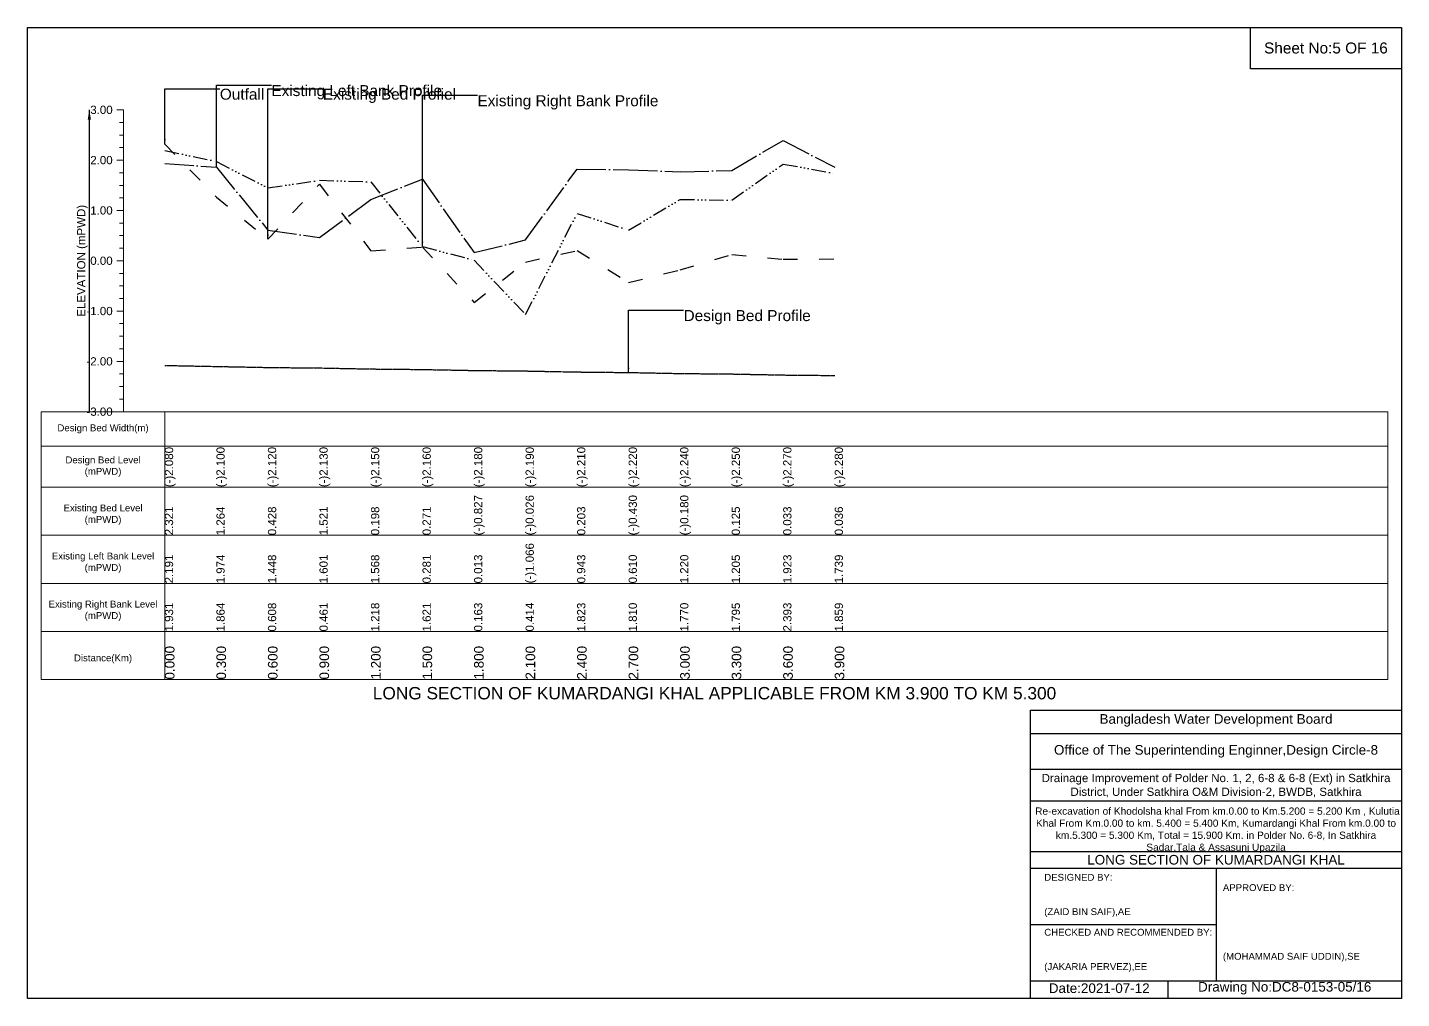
# Model space of a CAD drawing. Header units: inches. Extents: x 91000 to 568000, y -5656 to 0.
# Drawn here: x 450000 to 458000, y -5656 to 0 of the extents above; entities that cross this region are included whole.
import ezdxf

# ---------------------------------------------------------------- set-up
doc = ezdxf.new("R2010")
doc.units = ezdxf.units.IN
doc.header["$LTSCALE"] = 7
doc.header["$MEASUREMENT"] = 0
for name, pattern in [('ACAD_ISO03W100', [30, 12, -18]), ('ACAD_ISO04W100', [30, 24, -3, 0, -3]), ('ACAD_ISO14W100', [24, 12, -3, 0, -3, 0, -3, 0, -3]), ('CENTER', [2, 1.25, -0.25, 0.25, -0.25])]:
    doc.linetypes.add(name, pattern=pattern)
for name, color, linetype, lineweight in [('Design Bed Level Long Section', 7, 'CENTER', 25), ('Existing Bed Level for Long Section', 7, 'ACAD_ISO03W100', 25), ('Existing Left Bank of Long section', 7, 'ACAD_ISO04W100', 25), ('Existing Right Bank of Long Section', 7, 'ACAD_ISO14W100', 25), ('Long Section Border', 7, 'Continuous', 9), ('Long Section Labels', 7, 'Continuous', 9), ('Vscale for Long Section', 7, 'Continuous', 9)]:
    doc.layers.add(name, color=color, linetype=linetype, lineweight=lineweight)
doc.styles.get("Standard").update_dxf_attribs({"font": 'arial.ttf'})
doc.dimstyles.get("Standard").update_dxf_attribs({"dimtxt": 0.18, "dimasz": 0.18, "dimexe": 0.18, "dimexo": 0.0625, "dimgap": 0.09, "dimtad": 0, "dimtih": 1, "dimtoh": 1, "dimdec": 4, "dimzin": 0, "dimdsep": 46, "dimtxsty": 'Standard', "dimcen": 0.09, "dimadec": 0, "dimazin": 0, "dimtfac": 1, "dimtdec": 4, "dimtofl": 0, "dimtmove": 0, "dimatfit": 3, "dimfxl": 1, "dimtolj": 1, "dimtzin": 0, "dimarcsym": 0})

msp = doc.modelspace()

# ---------------------------------------------------------------- linework, layer by layer
for points in [[(450000, 0), (458000, 0), (458000, -5656), (450000, -5656)], [(457120, 0), (458000, 0), (458000, -240), (457120, -240)]]:
    msp.add_lwpolyline(points, close=True)
for points in [[(455840, -5656), (455840, -3976), (458000, -3976)], [(455840, -4112), (458000, -4112)], [(455840, -4320), (458000, -4320)], [(455840, -4504), (458000, -4504)], [(455840, -4800), (458000, -4800)], [(455840, -4896), (458000, -4896)], [(456920, -4896), (456920, -5552)], [(455840, -5224), (456920, -5224)], [(455840, -5552), (458000, -5552)], [(456640, -5552), (456640, -5656)]]:
    msp.add_lwpolyline(points)
at = {"layer": 'Design Bed Level Long Section'}
msp.add_lwpolyline([(450800, -1968.4), (451100, -1974.3), (451400, -1980.2), (451700, -1983.1), (452000, -1989), (452300, -1991.9), (452600, -1997.7), (452900, -2000.7), (453200, -2006.5), (453500, -2009.5), (453800, -2015.3), (454100, -2018.2), (454400, -2024.1), (454700, -2027)], dxfattribs=at)
at = {"layer": 'Existing Bed Level for Long Section'}
msp.add_lwpolyline([(450800, -678.9), (451100, -988.6), (451400, -1233.6), (451700, -913.3), (452000, -1301), (452300, -1279.6), (452600, -1601.3), (452900, -1366.6), (453200, -1299.5), (453500, -1485), (453800, -1411.7), (454100, -1322.4), (454400, -1349.3), (454700, -1348.5)], dxfattribs=at)
at = {"layer": 'Existing Left Bank of Long section'}
msp.add_lwpolyline([(450800, -793.2), (451100, -812.8), (451400, -1180.9), (451700, -1223.9), (452000, -1002.1), (452300, -884), (452600, -1311.2), (452900, -1237.7), (453200, -824.9), (453500, -828.7), (453800, -840.4), (454100, -833.1), (454400, -657.9), (454700, -814.3)], dxfattribs=at)
at = {"layer": 'Existing Right Bank of Long Section'}
msp.add_lwpolyline([(450800, -717), (451100, -780.6), (451400, -934.7), (451700, -889.9), (452000, -899.6), (452300, -1276.7), (452600, -1355.2), (452900, -1671.3), (453200, -1082.7), (453500, -1180.3), (453800, -1001.5), (454100, -1005.9), (454400, -795.6), (454700, -849.5)], dxfattribs=at)
at = {"layer": 'Long Section Border'}
msp.add_lwpolyline([(450080, -2238), (457920, -2238), (457920, -3798), (450080, -3798)], close=True, dxfattribs=at)
for points in [[(450800, -2238), (450800, -3798)], [(450080, -2438), (457920, -2438)], [(450080, -2678), (457920, -2678)], [(450080, -2958), (457920, -2958)], [(450080, -3238), (457920, -3238)], [(450080, -3518), (457920, -3518)]]:
    msp.add_lwpolyline(points, dxfattribs=at)
at = {"layer": 'Vscale for Long Section'}
for points in [[(450560, -480), (450520, -480)], [(450560, -2238), (450560, -1945), (450560, -1652), (450560, -1359), (450560, -1066), (450560, -773), (450560, -480)], [(450560, -553.2), (450536, -553.2)], [(450560, -626.5), (450536, -626.5)], [(450560, -699.8), (450536, -699.8)], [(450560, -773), (450520, -773)], [(450560, -846.2), (450536, -846.2)], [(450560, -919.5), (450536, -919.5)], [(450560, -992.8), (450536, -992.8)], [(450560, -1066), (450520, -1066)], [(450560, -1139.2), (450536, -1139.2)], [(450560, -1212.5), (450536, -1212.5)], [(450560, -1359), (450520, -1359)], [(450560, -1285.8), (450536, -1285.8)], [(450560, -1432.2), (450536, -1432.2)], [(450560, -1505.5), (450536, -1505.5)], [(450560, -1578.8), (450536, -1578.8)], [(450560, -1652), (450520, -1652)], [(450560, -1725.2), (450536, -1725.2)], [(450560, -1798.5), (450536, -1798.5)], [(450560, -1871.8), (450536, -1871.8)], [(450560, -1945), (450520, -1945)], [(450560, -2018.2), (450536, -2018.2)], [(450560, -2091.5), (450536, -2091.5)], [(450560, -2238), (450520, -2238)], [(450560, -2164.8), (450536, -2164.8)]]:
    msp.add_lwpolyline(points, dxfattribs=at)

# ---------------------------------------------------------------- texts
at = {"attachment_point": 5}
for s, insert, char_height in [('Sheet No:5 OF 16', (457560, -120), 64), ('Bangladesh Water Development Board', (456920, -4036), 56), ('Office of The Superintending Enginner,Design Circle-8', (456920, -4216), 56)]:
    msp.add_mtext(s, dxfattribs=dict(at, insert=insert, char_height=char_height))
for s, insert, char_height, width, attachment_point in [('Drainage Improvement of Polder No. 1, 2, 6-8 & 6-8 (Ext) in Satkhira District, Under Satkhira O&M Division-2, BWDB, Satkhira', (456920, -4416), 48, 2240, 5), (' Re-excavation of Khodolsha khal From km.0.00 to Km.5.200 = 5.200 Km , Kulutia Khal From Km.0.00 to km. 5.400 = 5.400 Km, Kumardangi Khal From km.0.00 to km.5.300 = 5.300 Km, Total = 15.900 Km. in Polder No. 6-8, In Satkhira Sadar,Tala & Assasuni Upazila', (456920, -4676), 42.1524, 2160, 5), ('LONG SECTION OF KUMARDANGI KHAL', (456920, -4848), 56, 2240, 5), ('DESIGNED BY:^J^J^J(ZAID BIN SAIF),AE', (455920, -5056), 40, 1120, 4), ('APPROVED BY:^J^J^J^J^J^J(MOHAMMAD SAIF UDDIN),SE', (456960, -5216), 40, 1120, 4), ('CHECKED AND RECOMMENDED BY:^J^J^J(JAKARIA PERVEZ),EE', (455920, -5376), 40, 1120, 4), ('Date:2021-07-12', (456240, -5596), 56, 1120, 5), ('Drawing No:DC8-0153-05/16', (457320, -5596), 56, 1760, 5)]:
    msp.add_mtext(s, dxfattribs=dict(insert=insert, char_height=char_height, width=width, attachment_point=attachment_point))
at = {"layer": 'Long Section Border', "attachment_point": 5}
for s, insert, char_height in [('Design Bed Width(m)', (450440, -2338), 40), ('Design Bed Level^J(mPWD)', (450440, -2558), 40), ('Existing Bed Level^J(mPWD)', (450440, -2838), 40), ('Existing Left Bank Level^J(mPWD)', (450440, -3118), 40), ('Existing Right Bank Level^J(mPWD)', (450440, -3398), 40), ('Distance(Km)', (450440, -3678), 40), ('LONG SECTION OF KUMARDANGI KHAL APPLICABLE FROM KM 3.900 TO KM 5.300', (454000, -3878), 72)]:
    msp.add_mtext(s, dxfattribs=dict(at, insert=insert, char_height=char_height))
at = {"layer": 'Long Section Labels', "char_height": 64, "attachment_point": 1}
for s, insert in [('Outfall', (451120, -356.6)), ('Existing Left Bank Profile', (451420, -335.6)), ('Existing Bed Profiel', (451720, -356.6)), ('Existing Right Bank Profile', (452620, -394.7)), ('Design Bed Profile', (453820, -1646.1))]:
    msp.add_mtext(s, dxfattribs=dict(at, insert=insert))
at = {"layer": 'Vscale for Long Section', "char_height": 48, "attachment_point": 6}
for s, insert in [('3.00', (450496, -480)), ('2.00', (450496, -773)), ('1.00', (450496, -1066)), ('0.00', (450496, -1359)), ('-1.00', (450496, -1652)), ('-2.00', (450496, -1945)), ('-3.00', (450496, -2238))]:
    msp.add_mtext(s, dxfattribs=dict(at, insert=insert))
at = {"layer": 'Vscale for Long Section', "rotation": 90}
for s, insert, char_height, attachment_point in [('ELEVATION (mPWD)', (450320, -1359), 48, 5), ('(-)2.080', (450800, -2678), 48, 1), ('(-)2.100', (451100, -2678), 48, 1), ('(-)2.120', (451400, -2678), 48, 1), ('(-)2.130', (451700, -2678), 48, 1), ('(-)2.150', (452000, -2678), 48, 1), ('(-)2.160', (452300, -2678), 48, 1), ('(-)2.180', (452600, -2678), 48, 1), ('(-)2.190', (452900, -2678), 48, 1), ('(-)2.210', (453200, -2678), 48, 1), ('(-)2.220', (453500, -2678), 48, 1), ('(-)2.240', (453800, -2678), 48, 1), ('(-)2.250', (454100, -2678), 48, 1), ('(-)2.270', (454400, -2678), 48, 1), ('(-)2.280', (454700, -2678), 48, 1), ('2.321', (450800, -2958), 48, 1), ('1.264', (451100, -2958), 48, 1), ('0.428', (451400, -2958), 48, 1), ('1.521', (451700, -2958), 48, 1), ('0.198', (452000, -2958), 48, 1), ('0.271', (452300, -2958), 48, 1), ('(-)0.827', (452600, -2958), 48, 1), ('(-)0.026', (452900, -2958), 48, 1), ('0.203', (453200, -2958), 48, 1), ('(-)0.430', (453500, -2958), 48, 1), ('(-)0.180', (453800, -2958), 48, 1), ('0.125', (454100, -2958), 48, 1), ('0.033', (454400, -2958), 48, 1), ('0.036', (454700, -2958), 48, 1), ('(-)1.066', (452900, -3238), 48, 1), ('2.191', (450800, -3238), 48, 1), ('1.974', (451100, -3238), 48, 1), ('1.448', (451400, -3238), 48, 1), ('1.601', (451700, -3238), 48, 1), ('1.568', (452000, -3238), 48, 1), ('0.281', (452300, -3238), 48, 1), ('0.013', (452600, -3238), 48, 1), ('0.943', (453200, -3238), 48, 1), ('0.610', (453500, -3238), 48, 1), ('1.220', (453800, -3238), 48, 1), ('1.205', (454100, -3238), 48, 1), ('1.923', (454400, -3238), 48, 1), ('1.739', (454700, -3238), 48, 1), ('1.931', (450800, -3518), 48, 1), ('1.864', (451100, -3518), 48, 1), ('0.608', (451400, -3518), 48, 1), ('0.461', (451700, -3518), 48, 1), ('1.218', (452000, -3518), 48, 1), ('1.621', (452300, -3518), 48, 1), ('0.163', (452600, -3518), 48, 1), ('0.414', (452900, -3518), 48, 1), ('1.823', (453200, -3518), 48, 1), ('1.810', (453500, -3518), 48, 1), ('1.770', (453800, -3518), 48, 1), ('1.795', (454100, -3518), 48, 1), ('2.393', (454400, -3518), 48, 1), ('1.859', (454700, -3518), 48, 1), ('0.000', (450800, -3798), 56, 1), ('0.300', (451100, -3798), 56, 1), ('0.600', (451400, -3798), 56, 1), ('0.900', (451700, -3798), 56, 1), ('1.200', (452000, -3798), 56, 1), ('1.500', (452300, -3798), 56, 1), ('1.800', (452600, -3798), 56, 1), ('2.100', (452900, -3798), 56, 1), ('2.400', (453200, -3798), 56, 1), ('2.700', (453500, -3798), 56, 1), ('3.000', (453800, -3798), 56, 1), ('3.300', (454100, -3798), 56, 1), ('3.600', (454400, -3798), 56, 1), ('3.900', (454700, -3798), 56, 1)]:
    msp.add_mtext(s, dxfattribs=dict(at, insert=insert, char_height=char_height, attachment_point=attachment_point))

# ---------------------------------------------------------------- leaders
at = {"layer": 'Long Section Labels', "annotation_type": 0, "has_hookline": 1, "hookline_direction": 0}
for points, text_width in [([(450800, -678.9), (450800, -356.6), (451119.9, -356.6)], 247.8), ([(451100, -812.8), (451100, -335.6), (451419.9, -335.6)], 983.1), ([(451400, -1233.6), (451400, -356.6), (451719.9, -356.6)], 761.9), ([(452300, -1276.7), (452300, -394.7), (452619.9, -394.7)], 1042.7), ([(453500, -2009.5), (453500, -1646.1), (453819.9, -1646.1)], 729.9)]:
    msp.add_leader(points, dimstyle='Standard', override={"dimasz": 28.8}, dxfattribs=dict(at, text_width=text_width))
at = {"layer": 'Vscale for Long Section'}
msp.add_leader([(450360, -480), (450360, -2238)], dimstyle='Standard', override={"dimasz": 57.6}, dxfattribs=at)

doc.saveas('drawing.dxf')
